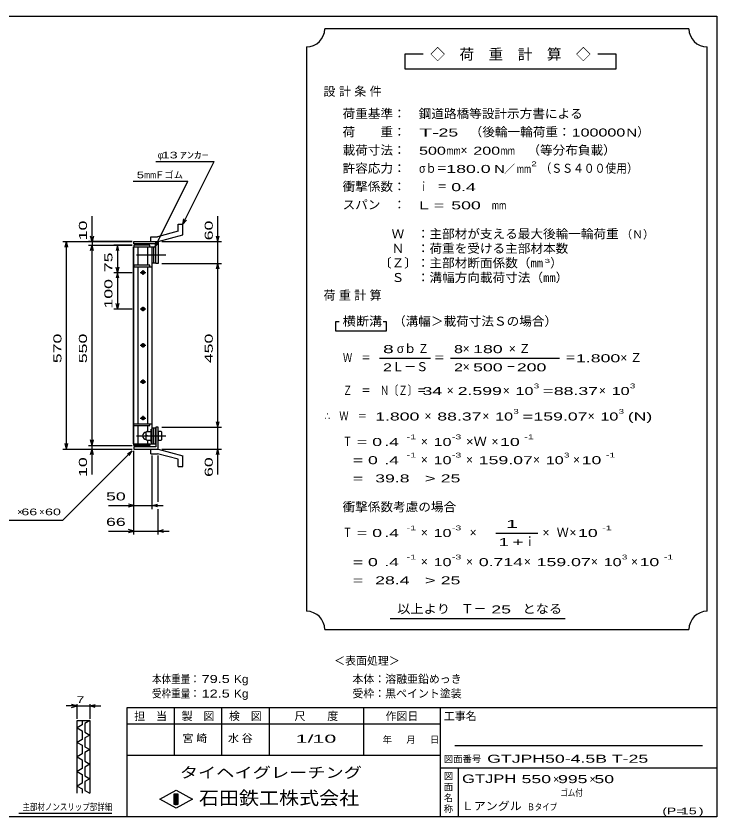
# Model space of a CAD drawing. Units: millimetres, scale not verified. Extents: x -1820 to 1731, y -1282 to 1054.
# Drawn here: x -194 to 1731, y -1146 to 1054 of the extents above; entities that cross this region are included whole.
import ezdxf
from ezdxf.enums import TextEntityAlignment as Align

# ---------------------------------------------------------------- set-up
doc = ezdxf.new("R2010")
doc.units = ezdxf.units.MM
doc.header["$LTSCALE"] = 10
doc.linetypes.add('CHAIN', pattern=[18.5, 12, -1.5, 3.5, -1.5])
for name, color, linetype, lineweight in [('0_2', 150, 'Continuous', 25), ('16', 3, 'Continuous', 25), ('19', 6, 'Continuous', 25), ('22', 4, 'Continuous', 25), ('24', 2, 'Continuous', 25), ('32', 4, 'Continuous', 25)]:
    doc.layers.add(name, color=color, linetype=linetype, lineweight=lineweight)
doc.styles.add('ベクトル', font='')
doc.styles.get('ベクトル').set_extended_font_data('ベクトル')

msp = doc.modelspace()

# ---------------------------------------------------------------- linework, layer by layer
at = {"layer": '0_2'}
for p, q in [((-1729, 1053.5), (1731, 1053.5)), ((1731, 1053.5), (1731, -1146.5)), ((1731, -846.5), (111, -846.5)), ((111, -846.5), (111, -1146.5)), ((241, -846.5), (241, -976.5)), ((371, -976.5), (371, -846.5)), ((501, -846.5), (501, -976.5)), ((761, -976.5), (761, -846.5)), ((971, -846.5), (971, -1146.5)), ((971, -891.5), (111, -891.5)), ((1691, -951.5), (1011, -951.5)), ((111, -976.5), (971, -976.5)), ((971, -1011.5), (1731, -1011.5)), ((1021, -1146.5), (1021, -1011.5)), ((201, -1097.5), (246, -1072.5)), ((246, -1072.5), (291, -1097.5)), ((246, -1122.5), (201, -1097.5)), ((241, -1082.5), (251, -1082.5)), ((241, -1112.5), (241, -1082.5)), ((241, -1082.5), (243, -1082.5)), ((243, -1082.5), (243, -1112.5)), ((245, -1112.5), (245, -1082.5)), ((245, -1082.5), (247, -1082.5)), ((291, -1097.5), (246, -1122.5)), ((247, -1082.5), (247, -1112.5)), ((249, -1112.5), (249, -1082.5)), ((249, -1082.5), (251, -1082.5)), ((251, -1082.5), (251, -1112.5)), ((251, -1082.5), (251, -1112.5)), ((251, -1112.5), (241, -1112.5)), ((243, -1112.5), (245, -1112.5)), ((247, -1112.5), (249, -1112.5)), ((1731, -1146.5), (-1729, -1146.5))]:
    msp.add_line(p, q, dxfattribs=at)
at = {"layer": '16'}
for p, q in [((129.3, -121.5), (129.3, 419.5)), ((129.3, 419.5), (130, 419.5)), ((174, 424), (130, 424)), ((130, 424), (130, 419.5)), ((130, 419.5), (174, 419.5)), ((130, -121.5), (130, 419.5)), ((130, 419.5), (180, 419.5)), ((141.5, 369.5), (141.5, 419.5)), ((168.5, 369.5), (168.5, 419.5)), ((174, 419.5), (174, 424)), ((180, -121.5), (180, 419.5)), ((180, 419.5), (184.5, 419.5)), ((184.5, 375.5), (184.5, 419.5)), ((184.5, 419.5), (190.5, 419.5)), ((190.5, 375.5), (190.5, 419.5)), ((180, 375.5), (184.5, 375.5)), ((184.5, 375.5), (190.5, 375.5)), ((130, 369.5), (130, 365)), ((174, 369.5), (130, 369.5)), ((130, 365), (180, 365)), ((141.5, -67), (141.5, 365)), ((153, 352), (157, 352)), ((155, 343), (155, 355)), ((168.5, -67), (168.5, 365)), ((174, 365), (174, 369.5)), ((147, 349), (163, 349)), ((153, 346), (157, 346)), ((147, 249), (163, 249)), ((153, 252), (157, 252)), ((153, 246), (157, 246)), ((155, 243), (155, 255)), ((155, 143), (155, 155)), ((147, 149), (163, 149)), ((153, 152), (157, 152)), ((153, 146), (157, 146)), ((147, 49), (163, 49)), ((153, 52), (157, 52)), ((153, 46), (157, 46)), ((155, 43), (155, 55)), ((147, -51), (163, -51)), ((153, -48), (157, -48)), ((153, -54), (157, -54)), ((155, -57), (155, -45)), ((130, -71.5), (130, -67)), ((130, -67), (180, -67)), ((130, -71.5), (174, -71.5)), ((141.5, -121.5), (141.5, -71.5)), ((166, -87.5), (164, -89.5)), ((166, -87.5), (175, -87.5)), ((168.5, -86.5), (168.5, -71.5)), ((174, -71.5), (174, -67)), ((177, -89.5), (175, -87.5)), ((177, -118), (177, -81)), ((177, -81), (180, -81)), ((180, -77.5), (184.5, -77.5)), ((180, -118), (180, -81)), ((184.5, -121.5), (184.5, -77.5)), ((184.5, -77.5), (190.5, -77.5)), ((190.5, -121.5), (190.5, -77.5)), ((164, -109.5), (164, -89.5)), ((166, -99.5), (164, -97.5)), ((166, -99.5), (164, -101.5)), ((164, -109.5), (166, -111.5)), ((166, -99.5), (175, -99.5)), ((175, -99.5), (177, -97.5)), ((177, -101.5), (175, -99.5)), ((175, -111.5), (177, -109.5)), ((129.3, -121.5), (130, -121.5)), ((130, -121.5), (174, -121.5)), ((130, -126), (130, -121.5)), ((130, -121.5), (180, -121.5)), ((174, -126), (130, -126)), ((166, -111.5), (175, -111.5)), ((168.5, -121.5), (168.5, -112.5)), ((174, -121.5), (174, -126)), ((177, -118), (180, -118)), ((180, -121.5), (184.5, -121.5)), ((184.5, -121.5), (190.5, -121.5))]:
    msp.add_line(p, q, dxfattribs=at)
at = {"layer": '16', "linetype": 'CHAIN'}
for p, q in [((137, 397.5), (218, 397.5)), ((137, -99.5), (218, -99.5))]:
    msp.add_line(p, q, dxfattribs=at)
at = {"layer": '16'}
for centre, radius, start, end in [((153, 349), 3, 90, 270), ((155, 349), 4, 46.6, 133.4), ((157, 349), 3, 270, 90), ((155, 349), 4, 226.6, 313.4), ((153, 249), 3, 90, 270), ((155, 249), 4, 46.6, 133.4), ((155, 249), 4, 226.6, 313.4), ((157, 249), 3, 270, 90), ((153, 149), 3, 90, 270), ((155, 149), 4, 46.6, 133.4), ((155, 149), 4, 226.6, 313.4), ((157, 149), 3, 270, 90), ((153, 49), 3, 90, 270), ((155, 49), 4, 46.6, 133.4), ((155, 49), 4, 226.6, 313.4), ((157, 49), 3, 270, 90), ((153, -51), 3, 90, 270), ((155, -51), 4, 46.6, 133.4), ((155, -51), 4, 226.6, 313.4), ((157, -51), 3, 270, 90), ((164, -99.5), 10, 90, 270)]:
    msp.add_arc(centre, radius, start, end, dxfattribs=at)
at = {"layer": '19'}
for p, q in [((251.1, 462.1), (194.8, 447)), ((251.1, 482.1), (264.1, 482.1)), ((251.1, 462.1), (251.1, 482.1)), ((264.1, 452.1), (264.1, 482.1)), ((176.5, 447), (194.8, 447)), ((176.5, 434), (176.5, 447)), ((196.5, 434), (264.1, 452.1)), ((130, 428), (130, 434)), ((130, 434), (196.5, 434)), ((190.5, 428), (130, 428)), ((176.5, 434), (196.5, 434)), ((190.5, 374), (190.5, 428)), ((196.5, 434), (196.5, 374)), ((196.5, 374), (190.5, 374)), ((196.5, -76), (190.5, -76)), ((190.5, -76), (190.5, -130)), ((196.5, -136), (196.5, -76)), ((204.5, -87.5), (196.5, -87.5)), ((196.5, -87.5), (196.5, -111.5)), ((206.5, -89.5), (204.5, -87.5)), ((196.5, -99.5), (204.5, -99.5)), ((206.5, -97.5), (204.5, -99.5)), ((204.5, -99.5), (206.5, -101.5)), ((204.5, -111.5), (206.5, -109.5)), ((206.5, -109.5), (206.5, -89.5)), ((130, -130), (130, -136)), ((190.5, -130), (130, -130)), ((196.5, -111.5), (204.5, -111.5)), ((130, -136), (196.5, -136)), ((176.5, -136), (196.5, -136)), ((176.5, -149), (176.5, -136)), ((176.5, -149), (194.8, -149)), ((251.1, -164.1), (194.8, -149)), ((196.5, -136), (264.1, -154.1)), ((251.1, -184.1), (251.1, -164.1)), ((264.1, -184.1), (264.1, -154.1)), ((251.1, -184.1), (264.1, -184.1))]:
    msp.add_line(p, q, dxfattribs=at)
at = {"layer": '22'}
for p, q in [((190.5, 654), (350.5, 654)), ((264.5, 482), (350.5, 654)), ((128, 599.5), (278, 599.5)), ((188, 419.5), (278, 599.5)), ((15, 434), (15, 504)), ((264.5, 482), (267.5, 496.6)), ((264.5, 482), (274.5, 493)), ((360.5, 434), (360.5, 504)), ((15, 434), (11, 449)), ((19, 449), (15, 434)), ((360.5, 434), (356.5, 449)), ((360.5, 434), (364.5, 449)), ((-65, 434), (125, 434)), ((-59, 419), (-55, 434)), ((-51, 419), (-55, 434)), ((-55, -136), (-55, 434)), ((125, 434), (5, 434)), ((5, 424), (125, 424)), ((11, 409), (15, 424)), ((15, 434), (15, 424)), ((19, 409), (15, 424)), ((15, -126), (15, 424)), ((125, 424), (75, 424)), ((85, 424), (81, 409)), ((89, 409), (85, 424)), ((85, 424), (85, 349)), ((188, 419.5), (191, 434.1)), ((188, 419.5), (198, 430.5)), ((206.5, 434), (370.5, 434)), ((360.5, 374), (360.5, 434)), ((206.5, 374), (370.5, 374)), ((356.5, 359), (360.5, 374)), ((364.5, 359), (360.5, 374)), ((360.5, -76), (360.5, 374)), ((85, 349), (81, 364)), ((89, 364), (85, 349)), ((75, 349), (125, 349)), ((85, 349), (81, 334)), ((89, 334), (85, 349)), ((85, 349), (85, 249)), ((85, 249), (81, 264)), ((89, 264), (85, 249)), ((75, 249), (125, 249)), ((360.5, -76), (356.5, -61)), ((360.5, -76), (364.5, -61)), ((206.5, -76), (370.5, -76)), ((360.5, -136), (360.5, -76)), ((-55, -136), (-59, -121)), ((-55, -136), (-51, -121)), ((5, -126), (125, -126)), ((15, -126), (11, -111)), ((15, -126), (19, -111)), ((15, -136), (15, -126)), ((-65, -136), (125, -136)), ((-65, -331), (125, -141)), ((5, -136), (125, -136)), ((11, -151), (15, -136)), ((19, -151), (15, -136)), ((15, -206), (15, -136)), ((112, -149), (125, -141)), ((117, -154), (125, -141)), ((130, -301), (130, -141)), ((130, -371), (130, -141)), ((180, -301), (180, -154)), ((196.5, -281), (196.5, -154)), ((206.5, -136), (370.5, -136)), ((356.5, -151), (360.5, -136)), ((364.5, -151), (360.5, -136)), ((360.5, -206), (360.5, -136)), ((60, -291), (130, -291)), ((130, -291), (115, -287)), ((115, -295), (130, -291)), ((130, -291), (180, -291)), ((180, -291), (195, -287)), ((195, -295), (180, -291)), ((180, -291), (210, -291)), ((196.5, -371), (196.5, -301)), ((-265, -331), (-65, -331)), ((60, -361), (130, -361)), ((130, -361), (115, -357)), ((115, -365), (130, -361)), ((130, -361), (196.5, -361)), ((196.5, -361), (211.5, -357)), ((211.5, -365), (196.5, -361)), ((196.5, -361), (226.5, -361))]:
    msp.add_line(p, q, dxfattribs=at)
at = {"layer": '24', "color": 4}
for p, q in [((1654, 1018.5), (654, 1018.5)), ((604, 968.5), (604, -581.5)), ((1704, -581.5), (1704, 968.5)), ((924, 948.5), (874, 948.5)), ((874, 948.5), (874, 908.5)), ((1454, 948.5), (1404, 948.5)), ((1454, 908.5), (1454, 948.5)), ((874, 908.5), (1454, 908.5)), ((694, 213.5), (684, 213.5)), ((684, 213.5), (684, 188.5)), ((824, 213.5), (814, 213.5)), ((824, 188.5), (824, 213.5)), ((684, 188.5), (824, 188.5)), ((804, 113.5), (944, 113.5)), ((999, 113.5), (1299, 113.5)), ((1124, -366.5), (1239, -366.5)), ((834, -601.5), (1314, -601.5)), ((654, -631.5), (1654, -631.5))]:
    msp.add_line(p, q, dxfattribs=at)
for centre, start, end in [((604, 1018.5), 270, 0), ((1704, 1018.5), 180, 270), ((604, -631.5), 0, 90), ((1704, -631.5), 90, 180)]:
    msp.add_arc(centre, 50, start, end, dxfattribs=at)
at = {"layer": '32'}
for p, q in [((-26, -841.5), (-56, -841.5)), ((-26, -841.5), (-41, -837.5)), ((-41, -845.5), (-26, -841.5)), ((-26, -876.5), (-26, -836.5)), ((-26, -841.5), (9, -841.5)), ((9, -836.5), (9, -876.5)), ((9, -841.5), (24, -837.5)), ((24, -845.5), (9, -841.5)), ((9, -841.5), (39, -841.5)), ((-26, -881.5), (9, -881.5)), ((-26, -1081.5), (-26, -881.5)), ((-12, -893.5), (-26, -901.5)), ((-26, -901.5), (-12, -909.5)), ((-12, -881.5), (-12, -893.5)), ((9, -881.5), (-5, -889.5)), ((-5, -889.5), (-5, -913.5)), ((9, -881.5), (9, -1081.5)), ((-12, -909.5), (-12, -933.5)), ((-5, -913.5), (9, -921.5)), ((9, -921.5), (-5, -929.5)), ((-12, -933.5), (-26, -941.5)), ((-26, -941.5), (-12, -949.5)), ((-5, -929.5), (-5, -953.5)), ((-12, -949.5), (-12, -973.5)), ((-5, -953.5), (9, -961.5)), ((9, -961.5), (-5, -969.5)), ((-12, -973.5), (-26, -981.5)), ((-26, -981.5), (-12, -989.5)), ((-12, -989.5), (-12, -1013.5)), ((-5, -969.5), (-5, -993.5)), ((-5, -993.5), (9, -1001.5)), ((9, -1001.5), (-5, -1009.5)), ((-5, -1009.5), (-5, -1033.5)), ((-12, -1013.5), (-26, -1021.5)), ((-26, -1021.5), (-12, -1029.5)), ((-12, -1029.5), (-12, -1053.5)), ((-5, -1033.5), (9, -1041.5)), ((-12, -1053.5), (-26, -1061.5)), ((9, -1041.5), (-5, -1049.5)), ((-5, -1049.5), (-5, -1073.5)), ((-26, -1061.5), (-12, -1069.5)), ((-12, -1069.5), (-12, -1081.5)), ((-5, -1073.5), (9, -1081.5)), ((69, -1136.5), (-186, -1136.5))]:
    msp.add_line(p, q, dxfattribs=at)

# ---------------------------------------------------------------- texts
at = {"layer": '0_2', "style": 'ベクトル'}
for s, height, p in [('担\u3000当', 21.99, (131, -869.5)), ('製\u3000図', 21.99, (261, -869.5)), ('検\u3000図', 21.99, (391, -869.5)), ('尺\u3000\u3000度', 21.99, (571, -869.5)), ('作図日', 21.99, (821, -869.5)), ('工事名', 21.99, (981, -869.5)), ('年', 18.3, (813, -934)), ('月', 18.3, (878, -934)), ('日', 18.3, (943, -934)), ('図面番号', 18.33, (981, -987)), ('図', 18.3, (981, -1034)), ('面', 18.3, (981, -1064)), ('名', 18.3, (981, -1094)), ('称', 18.3, (981, -1124))]:
    msp.add_text(s, height=height, dxfattribs=at).set_placement(p, align=Align.MIDDLE_LEFT)
at = {"layer": '0_2', "color": 222, "style": 'ベクトル'}
for s, height, width, p in [('タイヘイグレーチング', 29.33, 1.25, (256, -1024.5)), ('石田鉄工株式会社', 36.66, 1.1, (308.5, -1094.5))]:
    msp.add_text(s, height=height, dxfattribs=dict(at, width=width)).set_placement(p, align=Align.MIDDLE_LEFT)
at = {"layer": '22', "color": 2, "style": 'ベクトル'}
for s, height, p in [('φ', 18.3, (195.5, 671.5)), ('Ｆゴム', 18.33, (188, 617)), ('×', 18.3, (-190, -308.5)), ('×', 18.3, (-130, -308.5)), ('＜表面処理＞', 21.99, (680, -717.5)), ('本体：', 21.99, (730, -767.5)), ('溶融亜鉛めっき', 21.99, (820, -767.5)), ('受枠：', 21.99, (730, -807.5)), ('黒ペイント塗装', 21.99, (820, -807.5)), ('×', 22, (1281, -1042.5)), ('×', 22, (1381, -1042.5))]:
    msp.add_text(s, height=height, dxfattribs=at).set_placement(p, align=Align.MIDDLE_LEFT)
for s, height, width, p in [(' 13 ', 18.33, 1.6, (195.5, 671.5)), ('ｱﾝｶｰ', 18.33, 1.6, (255.5, 671.5)), ('5', 18.3, 1.45, (138, 617)), ('mm', 18.33, 0.75, (158, 617)), (' 50 ', 21.99, 1.65, (40, -266)), (' 66 ', 18.33, 1.6, (-190, -308.5)), (' 60 ', 18.33, 1.6, (-125, -308.5)), (' 66 ', 21.99, 1.65, (40, -336)), ('本体重量：', 21.99, 0.85, (180, -767.5)), (' 79.5', 21.99, 1.35, (305, -767.5)), ('Kg', 21.99, 1.1, (405, -767.5)), ('受枠重量：', 21.99, 0.85, (180, -807.5)), (' 12.5', 21.99, 1.35, (305, -807.5)), ('Kg', 21.99, 1.1, (405, -807.5)), ('1/', 21.99, 2, (574, -931.5)), (' 10 ', 21.99, 2, (604, -931.5)), ('GTJPH50-4.5B T-25              ', 21.99, 1.65, (1100, -986.5)), ('GTJPH', 23.46, 1.45, (1031, -1041.5)), (' 550 ', 21.99, 1.65, (1181, -1042.5)), (' 995 ', 21.99, 1.65, (1281, -1042.5)), (' 50 ', 21.99, 1.65, (1381, -1042.5)), ('ゴム付', 18.33, 0.8, (1301, -1080)), ('Ｌアングル', 21.99, 1.1, (1030, -1116.5)), ('Ｂタイプ', 18.33, 0.8, (1210, -1119)), ('(P=', 18.33, 1.55, (1581, -1130)), (' 15 ', 18.33, 1.6, (1621, -1130)), (')', 18.3, 1.6, (1681, -1130))]:
    msp.add_text(s, height=height, dxfattribs=dict(at, width=width)).set_placement(p, align=Align.MIDDLE_LEFT)
at = {"layer": '22', "color": 2, "style": 'ベクトル', "width": 1.65}
for s, p in [(' 10 ', (-10, 424)), (' 60 ', (335.5, 424)), (' 75 ', (60, 336.5)), (' 100 ', (60, 236.5)), (' 570 ', (-80, 86.5)), (' 550 ', (-10, 86.5)), (' 450 ', (335.5, 86.5)), (' 10 ', (-10, -226)), (' 60 ', (335.5, -226))]:
    msp.add_text(s, height=21.99, rotation=90, dxfattribs=at).set_placement(p, align=Align.MIDDLE_LEFT)
at = {"layer": '22', "color": 2, "char_height": 21.99, "attachment_point": 4, "style": 'ベクトル'}
for s, insert in [('\\T1.25;宮崎\u3000', (263.5, -931.5)), ('\\T1.25;水谷\u3000', (388.5, -931.5))]:
    msp.add_mtext(s, dxfattribs=dict(at, insert=insert))
at = {"layer": '24', "style": 'ベクトル'}
for s, height, p in [('◇\u3000荷\u3000重\u3000計\u3000算\u3000◇', 29.33, (944, 948.5)), ('）', 24.2, (1512, 735)), ('×', 24.2, (1027, 685)), ('／', 22, (1146.5, 633.5)), ('（Ｎ）', 21.99, (1468, 453.5)), ('）', 24.2, (1273, 375)), ('σｂ', 24.19, (852, 140)), ('×', 24.2, (1033, 140)), ('Ｌ－Ｓ', 24.19, (839, 90)), ('×', 24.2, (1033, 90)), ('×', 24.2, (989, 25)), ('×', 24.2, (1143, 25)), ('×', 24.2, (1407, 25)), ('×', 24.2, (928, -45)), ('×', 24.2, (1087, -45)), ('×', 24.2, (1376, -45)), ('×', 24.2, (918, -115)), ('×', 24.2, (1112, -115)), ('×', 24.2, (918, -165)), ('×', 24.2, (1042, -165)), ('×', 24.2, (1226, -165)), ('×', 24.2, (1336, -165)), ('×', 24.2, (918, -365)), ('×', 24.2, (1052, -365)), ('×', 24.2, (1252, -365)), ('Ｗ', 24.2, (1291, -365)), ('×', 24.2, (1326, -365)), ('ｉ', 24.2, (1200.5, -390)), ('×', 24.2, (918, -445)), ('×', 24.2, (1042, -445)), ('×', 24.2, (1201, -445)), ('×', 24.2, (1385, -445)), ('×', 24.2, (1495, -445)), ('Ｔ－', 25.66, (1028, -574))]:
    msp.add_text(s, height=height, dxfattribs=at).set_placement(p, align=Align.MIDDLE_LEFT)
for s, height, width, p in [('荷重基準：\u3000', 24.19, 1.05, (703, 785)), ('鋼道路橋等設計示方書による', 24.19, 1.05, (912, 785)), ('荷\u3000\u3000重：\u3000', 24.19, 1.05, (703, 735)), ('（後輪一輪荷重：', 24.19, 1.05, (1052, 735)), ('T-', 21.99, 2, (913, 733.5)), (' 25 ', 21.99, 1.65, (953, 733.5)), ('100000', 21.99, 1.5, (1332, 733.5)), ('N', 22, 1.4, (1482, 733.5)), ('載荷寸法：\u3000', 24.19, 1.05, (703, 685)), ('500', 21.99, 1.5, (913, 683.5)), ('mm', 21.99, 0.8, (988, 683.5)), ('200', 21.99, 1.5, (1062, 683.5)), ('mm', 21.99, 0.8, (1137, 683.5)), ('\u3000（等分布負載）', 24.19, 1.05, (1176, 685)), ('許容応力：\u3000', 24.19, 1.05, (703, 635)), ('σｂ＝', 24.19, 0.9, (913, 635)), ('180.0', 21.99, 1.65, (988, 633.5)), ('N', 22, 1.4, (1119, 633.5)), ('mm', 21.99, 0.8, (1181.5, 633.5)), ('2', 13.2, 1.5, (1221.5, 647.5)), ('（ＳＳ４００使用）', 24.19, 0.9, (1246.5, 635)), ('衝撃係数：\u3000', 24.19, 1.05, (703, 585)), ('ｉ\u3000＝', 24.19, 0.75, (913, 585)), (' 0.4', 21.99, 1.65, (988, 583.5)), ('スパン\u3000：\u3000', 24.19, 1.05, (703, 535)), ('L =', 21.99, 1.65, (913, 533.5)), (' 500 ', 21.99, 1.65, (988, 533.5)), ('mm', 21.99, 0.8, (1113, 533.5)), ('\u3000Ｗ\u3000：主部材が支える最大後輪一輪荷重', 24.19, 1.05, (803, 455)), ('\u3000Ｎ\u3000：荷重を受ける主部材本数', 24.19, 1.05, (803, 415)), ('〔Ｚ〕：主部材断面係数（㎜', 24.19, 1.05, (803, 375)), ('3', 11, 1.8, (1258, 381)), ('\u3000Ｓ\u3000：溝幅方向載荷寸法（㎜）', 24.19, 1.05, (803, 335)), ('横断溝', 24.19, 1.1, (703, 215)), ('\u3000（溝幅＞載荷寸法Ｓの場合）', 24.19, 1.05, (807, 215)), ('8', 22, 1.8, (814, 138.5)), ('Ｚ', 24.2, 0.9, (910, 140)), ('8', 22, 1.5, (1009, 138.5)), (' 180 ', 21.99, 1.65, (1048, 138.5)), ('Ｗ\u3000＝', 24.19, 0.75, (704, 115)), ('＝', 24.2, 0.9, (954, 115)), ('＝', 24.2, 0.9, (1314, 115)), ('1.800', 21.99, 1.65, (1344, 113.5)), ('2', 22, 1.5, (814, 88.5)), ('2', 22, 1.5, (1009, 88.5)), (' 500 ', 21.99, 1.65, (1048, 88.5)), ('－', 24.2, 0.75, (1153, 90)), (' 200 ', 21.99, 1.65, (1168, 88.5)), ('3', 13.2, 1.5, (1228, 37.5)), ('3', 13.2, 1.5, (1492, 37.5)), ('Ｚ\u3000＝\u3000Ｎ〔Ｚ〕＝', 24.19, 0.75, (704, 25)), (' 34 ', 21.99, 1.65, (909, 23.5)), ('2.599', 21.99, 1.65, (1019, 23.5)), ('10', 21.99, 1.5, (1178, 23.5)), ('=', 22, 1.7, (1253, 23.5)), ('88.37', 21.99, 1.65, (1283, 23.5)), ('10', 21.99, 1.5, (1442, 23.5)), ('∴\u3000Ｗ\u3000＝', 24.19, 0.75, (654, -45)), (' 1.800', 21.99, 1.65, (779, -46.5)), ('88.37', 21.99, 1.65, (963, -46.5)), ('10', 21.99, 1.5, (1122, -46.5)), ('3', 13.2, 1.5, (1172, -32.5)), ('=', 22, 1.7, (1197, -46.5)), ('159.07', 21.99, 1.65, (1227, -46.5)), ('10', 21.99, 1.5, (1411, -46.5)), ('3', 13.2, 1.5, (1461, -32.5)), ('(N)', 21.99, 1.65, (1486, -46.5)), ('Ｔ', 24.2, 0.75, (704, -115)), (' = 0', 21.99, 1.65, (729, -116.5)), (' .4 ', 21.99, 1.65, (804, -116.5)), ('-1', 13.2, 1.65, (879, -102.5)), ('10', 21.99, 1.5, (953, -116.5)), ('-3', 13.2, 1.65, (1003, -102.5)), ('×Ｗ', 24.19, 1.1, (1042, -115)), (' 10 ', 21.99, 1.65, (1122, -116.5)), ('-1', 13.2, 1.65, (1202, -102.5)), ('-1', 13.2, 1.65, (879, -152.5)), ('-3', 13.2, 1.65, (1003, -152.5)), ('3', 13.2, 1.5, (1311, -152.5)), ('-1', 13.2, 1.65, (1426, -152.5)), ('  = 0', 21.99, 1.65, (704, -166.5)), (' .4 ', 21.99, 1.65, (804, -166.5)), ('10', 21.99, 1.5, (953, -166.5)), ('159.07', 21.99, 1.65, (1077, -166.5)), ('10', 21.99, 1.5, (1261, -166.5)), (' 10 ', 21.99, 1.65, (1346, -166.5)), ('  =', 21.99, 1.65, (704, -216.5)), (' 39.8', 21.99, 1.65, (779, -216.5)), ('>', 22, 1.7, (929, -216.5)), (' 25 ', 21.99, 1.65, (959, -216.5)), ('衝撃係数考慮の場合', 24.19, 1.05, (703, -295)), ('-1', 13.2, 1.65, (879, -352.5)), ('-3', 13.2, 1.65, (1003, -352.5)), ('-1', 13.2, 1.65, (1416, -352.5)), ('Ｔ', 24.2, 0.75, (704, -365)), (' = 0', 21.99, 1.65, (729, -366.5)), (' .4 ', 21.99, 1.65, (804, -366.5)), ('10', 21.99, 1.5, (953, -366.5)), (' 10 ', 21.99, 1.65, (1336, -366.5)), ('  = 0', 21.99, 1.65, (704, -446.5)), (' .4 ', 21.99, 1.65, (804, -446.5)), ('-1', 13.2, 1.65, (879, -432.5)), ('10', 21.99, 1.5, (953, -446.5)), ('-3', 13.2, 1.65, (1003, -432.5)), ('0.714', 21.99, 1.65, (1077, -446.5)), ('159.07', 21.99, 1.65, (1236, -446.5)), ('10', 21.99, 1.5, (1420, -446.5)), ('3', 13.2, 1.5, (1470, -432.5)), (' 10 ', 21.99, 1.65, (1505, -446.5)), ('-1', 13.2, 1.65, (1585, -432.5)), ('  =', 21.99, 1.65, (704, -496.5)), (' 28.4', 21.99, 1.65, (779, -496.5)), ('>', 22, 1.7, (929, -496.5)), (' 25 ', 21.99, 1.65, (959, -496.5)), ('以上より\u3000', 24.19, 1.1, (853, -575)), (' 25 ', 21.99, 1.65, (1098, -576.5)), ('となる', 24.19, 1.1, (1197, -575))]:
    msp.add_text(s, height=height, dxfattribs=dict(at, width=width)).set_placement(p, align=Align.MIDDLE_LEFT)
at = {"layer": '24', "attachment_point": 4, "style": 'ベクトル'}
for s, insert, char_height in [('\\T1.28;設計条件', (650.5, 845), 24.19), ('\\T1.28;荷重計算', (650.5, 285), 24.19), ('\\T1.42;×Ｚ', (1159.5, 140), 24.19), ('\\T1.42;×Ｚ', (1465.5, 115), 24.19), ('\\T1.25;\\W2;\\~1\\~', (1131.5, -341.5), 21.99), ('\\T1.33;\\W1.75;1+', (1131.5, -391.5), 21.99)]:
    msp.add_mtext(s, dxfattribs=dict(at, insert=insert, char_height=char_height))
at = {"layer": '32', "color": 2, "style": 'ベクトル'}
for s, width, p in [(' 7 ', 1.6, (-38.5, -824)), ('主部材ノンスリップ部詳細', 0.8, (-176, -1119))]:
    msp.add_text(s, height=18.33, dxfattribs=dict(at, width=width)).set_placement(p, align=Align.MIDDLE_LEFT)

doc.saveas('drawing.dxf')
